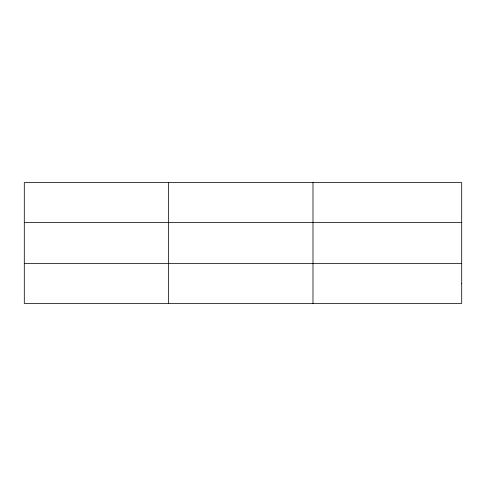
<?xml version="1.0" encoding="UTF-8"?>
<svg xmlns="http://www.w3.org/2000/svg" width="486" height="486" viewBox="0 0 486 486"><rect width="100%" height="100%" fill="white"/><g stroke="black" fill="none" stroke-linecap="round" stroke-linejoin="round"><path stroke-width="0.73" d="M168.642 182.596L168.642 303.404M312.984 182.596L312.984 303.404M24.3 222.46L461.7 222.46M24.3 263.54L461.7 263.54M461.7 283.472L461.7 303.404L24.3 303.404L24.3 182.596L461.7 182.596L461.7 283.472"/></g></svg>
